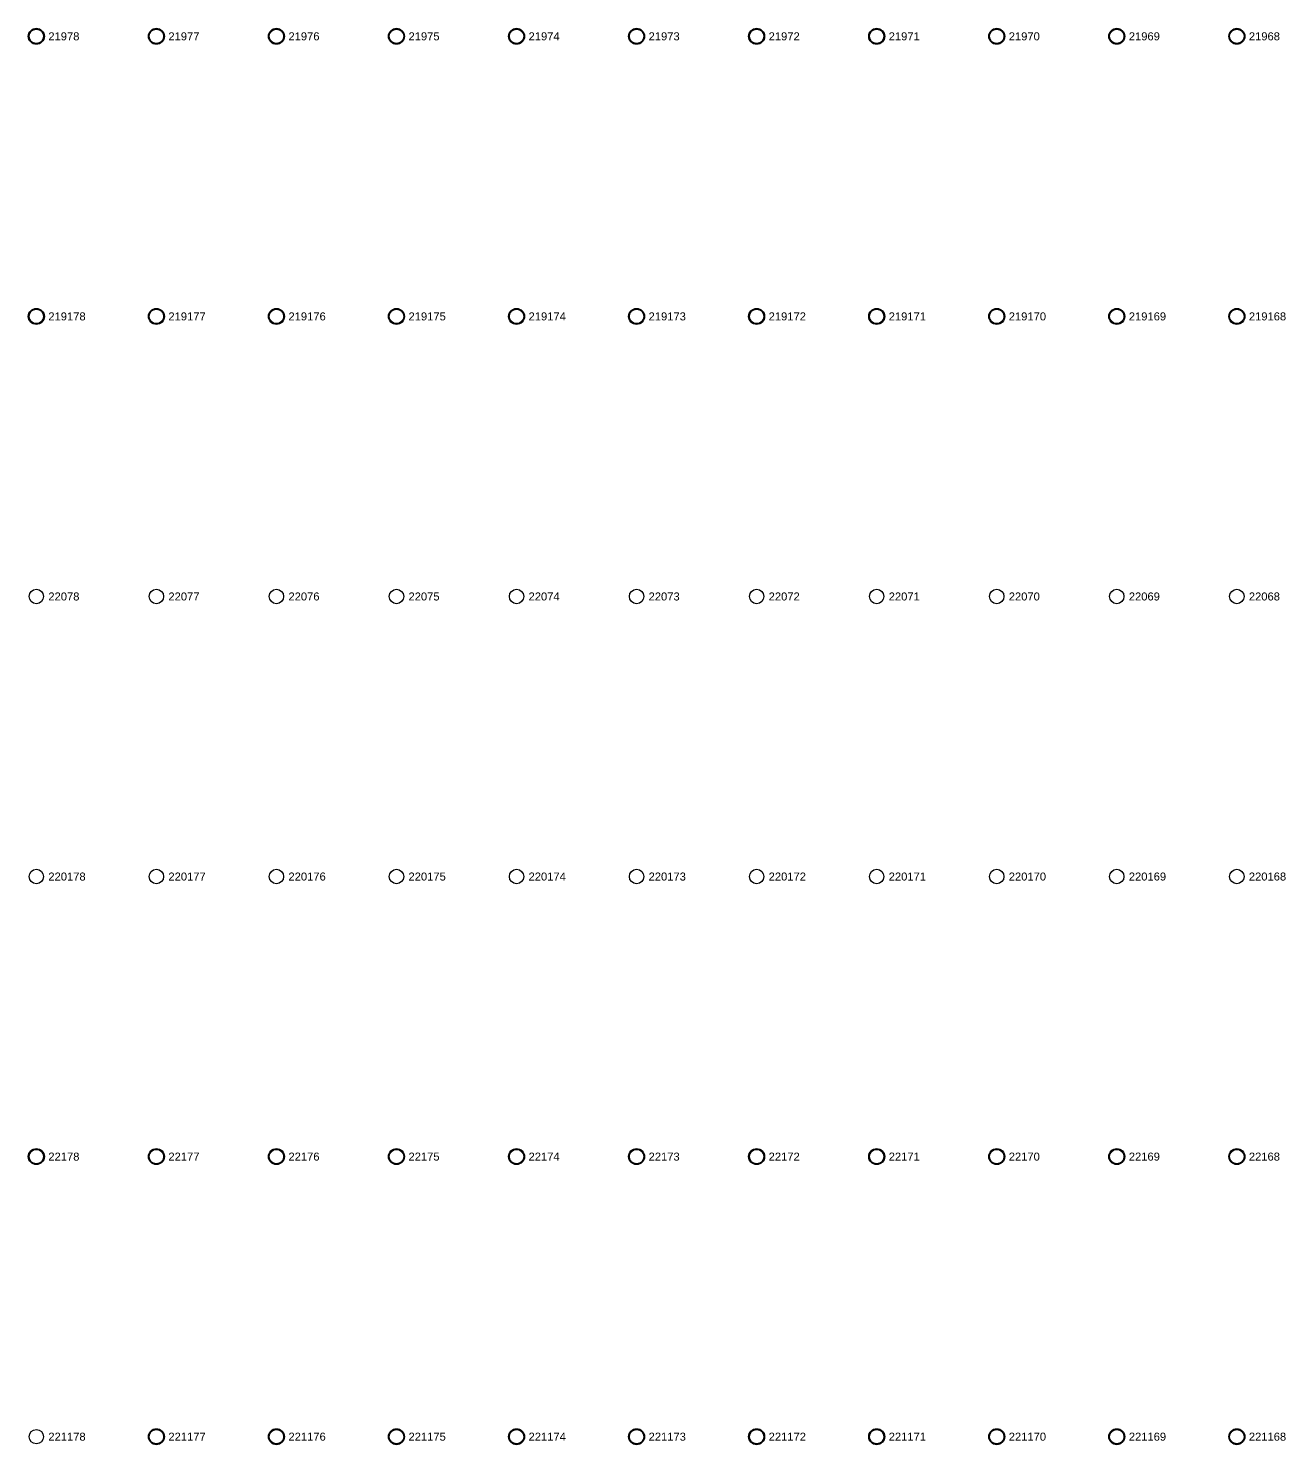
# Model space of a CAD drawing. Extents: x -5 to 376, y -217 to 241.
# Drawn here: x 49.56 to 89.46, y -157.16 to -112.2 of the extents above; entities that cross this region are included whole.
import ezdxf

# ---------------------------------------------------------------- set-up
doc = ezdxf.new("R2010")
doc.units = 0
for name, color, linetype in [('FIXTURE_INTERFACE_PIN', 4, 'CONTINUOUS'), ('TESTER_INTERFACE_PIN', 144, 'CONTINUOUS'), ('TESTER_INTERFACE_PIN_LABEL', 144, 'CONTINUOUS')]:
    doc.layers.add(name, color=color, linetype=linetype)
doc.styles.get("Standard").update_dxf_attribs({"font": 'arial.ttf'})

msp = doc.modelspace()

# ---------------------------------------------------------------- linework, layer by layer
at = {"layer": 'FIXTURE_INTERFACE_PIN'}
for centre in [(49.81194, -112.4585), (53.62194, -112.4585), (57.43194, -112.4585), (61.24194, -112.4585), (65.05194, -112.4585), (68.86194, -112.4585), (72.67194, -112.4585), (76.48194, -112.4585), (80.29194, -112.4585), (84.10194, -112.4585), (87.91194, -112.4585), (49.81194, -121.3485), (53.62194, -121.3485), (57.43194, -121.3485), (61.24194, -121.3485), (65.05194, -121.3485), (68.86194, -121.3485), (72.67194, -121.3485), (76.48194, -121.3485), (80.29194, -121.3485), (84.10194, -121.3485), (87.91194, -121.3485), (49.81194, -148.0185), (53.62194, -148.0185), (57.43194, -148.0185), (61.24194, -148.0185), (65.05194, -148.0185), (68.86194, -148.0185), (72.67194, -148.0185), (76.48194, -148.0185), (80.29194, -148.0185), (84.10194, -148.0185), (87.91194, -148.0185), (53.62194, -156.9085), (57.43194, -156.9085), (61.24194, -156.9085), (65.05194, -156.9085), (68.86194, -156.9085), (72.67194, -156.9085), (76.48194, -156.9085), (80.29194, -156.9085), (84.10194, -156.9085), (87.91194, -156.9085)]:
    msp.add_circle(centre, 0.254, dxfattribs=at)
at = {"layer": 'TESTER_INTERFACE_PIN'}
for centre in [(49.81194, -112.4585), (53.62194, -112.4585), (57.43194, -112.4585), (61.24194, -112.4585), (65.05194, -112.4585), (68.86194, -112.4585), (72.67194, -112.4585), (76.48194, -112.4585), (80.29194, -112.4585), (84.10194, -112.4585), (87.91194, -112.4585), (49.81194, -121.3485), (53.62194, -121.3485), (57.43194, -121.3485), (61.24194, -121.3485), (65.05194, -121.3485), (68.86194, -121.3485), (72.67194, -121.3485), (76.48194, -121.3485), (80.29194, -121.3485), (84.10194, -121.3485), (87.91194, -121.3485), (49.81194, -130.2385), (53.62194, -130.2385), (57.43194, -130.2385), (61.24194, -130.2385), (65.05194, -130.2385), (68.86194, -130.2385), (72.67194, -130.2385), (76.48194, -130.2385), (80.29194, -130.2385), (84.10194, -130.2385), (87.91194, -130.2385), (49.81194, -139.1285), (53.62194, -139.1285), (57.43194, -139.1285), (61.24194, -139.1285), (65.05194, -139.1285), (68.86194, -139.1285), (72.67194, -139.1285), (76.48194, -139.1285), (80.29194, -139.1285), (84.10194, -139.1285), (87.91194, -139.1285), (49.81194, -148.0185), (53.62194, -148.0185), (57.43194, -148.0185), (61.24194, -148.0185), (65.05194, -148.0185), (68.86194, -148.0185), (72.67194, -148.0185), (76.48194, -148.0185), (80.29194, -148.0185), (84.10194, -148.0185), (87.91194, -148.0185), (49.81194, -156.9085), (53.62194, -156.9085), (57.43194, -156.9085), (61.24194, -156.9085), (65.05194, -156.9085), (68.86194, -156.9085), (72.67194, -156.9085), (76.48194, -156.9085), (80.29194, -156.9085), (84.10194, -156.9085), (87.91194, -156.9085)]:
    msp.add_circle(centre, 0.2286, dxfattribs=at)

# ---------------------------------------------------------------- texts
at = {"layer": 'TESTER_INTERFACE_PIN_LABEL'}
for s, p in [('21978', (50.19294, -112.5855)), ('21977', (54.00294, -112.5855)), ('21976', (57.81294, -112.5855)), ('21975', (61.62294, -112.5855)), ('21974', (65.43294, -112.5855)), ('21973', (69.24294, -112.5855)), ('21972', (73.05294, -112.5855)), ('21971', (76.86294, -112.5855)), ('21970', (80.67294, -112.5855)), ('21969', (84.48294, -112.5855)), ('21968', (88.29294, -112.5855)), ('219178', (50.19294, -121.4755)), ('219177', (54.00294, -121.4755)), ('219176', (57.81294, -121.4755)), ('219175', (61.62294, -121.4755)), ('219174', (65.43294, -121.4755)), ('219173', (69.24294, -121.4755)), ('219172', (73.05294, -121.4755)), ('219171', (76.86294, -121.4755)), ('219170', (80.67294, -121.4755)), ('219169', (84.48294, -121.4755)), ('219168', (88.29294, -121.4755)), ('22078', (50.19294, -130.3655)), ('22077', (54.00294, -130.3655)), ('22076', (57.81294, -130.3655)), ('22075', (61.62294, -130.3655)), ('22074', (65.43294, -130.3655)), ('22073', (69.24294, -130.3655)), ('22072', (73.05294, -130.3655)), ('22071', (76.86294, -130.3655)), ('22070', (80.67294, -130.3655)), ('22069', (84.48294, -130.3655)), ('22068', (88.29294, -130.3655)), ('220178', (50.19294, -139.2555)), ('220177', (54.00294, -139.2555)), ('220176', (57.81294, -139.2555)), ('220175', (61.62294, -139.2555)), ('220174', (65.43294, -139.2555)), ('220173', (69.24294, -139.2555)), ('220172', (73.05294, -139.2555)), ('220171', (76.86294, -139.2555)), ('220170', (80.67294, -139.2555)), ('220169', (84.48294, -139.2555)), ('220168', (88.29294, -139.2555)), ('22178', (50.19294, -148.1455)), ('22177', (54.00294, -148.1455)), ('22176', (57.81294, -148.1455)), ('22175', (61.62294, -148.1455)), ('22174', (65.43294, -148.1455)), ('22173', (69.24294, -148.1455)), ('22172', (73.05294, -148.1455)), ('22171', (76.86294, -148.1455)), ('22170', (80.67294, -148.1455)), ('22169', (84.48294, -148.1455)), ('22168', (88.29294, -148.1455)), ('221178', (50.19294, -157.0355)), ('221177', (54.00294, -157.0355)), ('221176', (57.81294, -157.0355)), ('221175', (61.62294, -157.0355)), ('221174', (65.43294, -157.0355)), ('221173', (69.24294, -157.0355)), ('221172', (73.05294, -157.0355)), ('221171', (76.86294, -157.0355)), ('221170', (80.67294, -157.0355)), ('221169', (84.48294, -157.0355)), ('221168', (88.29294, -157.0355))]:
    msp.add_text(s, height=0.254, dxfattribs=at).set_placement(p)

doc.saveas('drawing.dxf')
